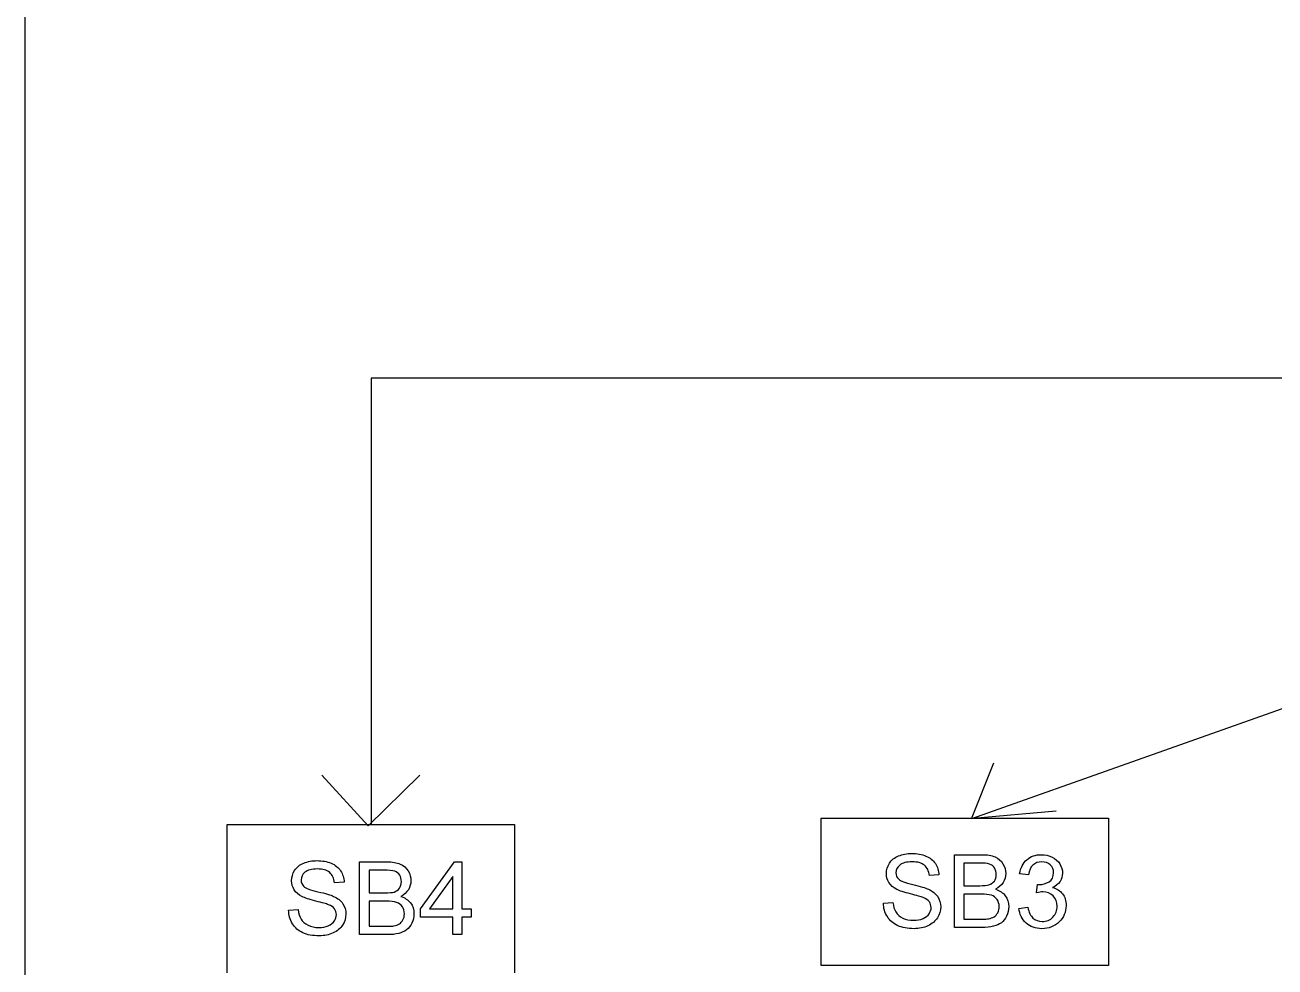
# Model space of a CAD drawing. Header units: millimetres. Extents: x 15 to 286, y 44 to 202.
# Drawn here: x 14.8 to 88.6, y 90.8 to 146.4 of the extents above; entities that cross this region are included whole.
import ezdxf

# ---------------------------------------------------------------- set-up
doc = ezdxf.new("R2010")
doc.units = ezdxf.units.MM
doc.layers.get('0').update_dxf_attribs({"linetype": 'CONTINUOUS'})

msp = doc.modelspace()

# ---------------------------------------------------------------- linework, layer by layer
at = {"color": 0}
for p, q in [((14.8029, 44.4073), (14.8029, 189.992)), ((26.7408, 99.187), (43.7169, 99.187)), ((26.7408, 90.424), (26.7408, 99.187)), ((43.7169, 99.187), (43.7169, 90.424)), ((61.8352, 99.5673), (78.8098, 99.5673)), ((61.8352, 90.8473), (61.8352, 99.5673)), ((78.8098, 99.5673), (78.8098, 90.8473)), ((34.5722, 92.6744), (34.5722, 96.9779)), ((34.5722, 96.9779), (36.183, 96.9779)), ((38.1702, 94.1917), (40.1807, 96.9779)), ((40.1807, 96.9779), (40.6054, 96.9779)), ((40.6054, 96.9779), (40.6054, 94.1917)), ((69.7096, 93.0974), (69.7096, 97.4012)), ((69.7096, 97.4012), (71.319, 97.4012)), ((71.1302, 96.9077), (70.273, 96.9077)), ((70.273, 96.9077), (70.273, 95.5668)), ((35.9943, 96.4833), (35.1372, 96.4833)), ((35.1372, 96.4833), (35.1372, 95.1438)), ((40.0763, 96.1072), (38.6927, 94.1917)), ((40.0763, 94.1917), (40.0763, 96.1072)), ((68.7903, 96.2021), (68.2265, 96.1665)), ((74.0833, 96.2021), (73.5542, 96.2724)), ((33.6544, 95.7778), (33.0895, 95.7432)), ((70.273, 95.5668), (71.2004, 95.5668)), ((74.5613, 95.1438), (74.6206, 95.6388)), ((35.1372, 95.1438), (36.0645, 95.1438)), ((36.1294, 94.6506), (35.1372, 94.6506)), ((35.1372, 94.6506), (35.1372, 93.1693)), ((65.5105, 94.5444), (66.0756, 94.5804)), ((71.2653, 95.0736), (70.273, 95.0736)), ((70.273, 95.0736), (70.273, 93.5923)), ((30.3747, 94.1215), (30.9383, 94.1557)), ((38.1702, 93.6985), (38.1702, 94.1917)), ((38.6927, 94.1917), (40.0763, 94.1917)), ((40.6054, 94.1917), (41.1688, 94.1917)), ((41.1688, 94.1917), (41.1688, 93.6985)), ((73.5182, 94.2276), (74.0473, 94.2979)), ((35.1372, 93.1693), (36.2038, 93.1693)), ((40.0763, 93.6985), (38.1702, 93.6985)), ((40.0763, 92.6744), (40.0763, 93.6985)), ((41.1688, 93.6985), (40.6054, 93.6985)), ((40.6054, 93.6985), (40.6054, 92.6744)), ((71.3299, 93.0974), (69.7096, 93.0974)), ((70.273, 93.5923), (71.3412, 93.5923)), ((36.1929, 92.6744), (34.5722, 92.6744)), ((40.6054, 92.6744), (40.0763, 92.6744)), ((78.8098, 90.8473), (61.8352, 90.8473))]:
    msp.add_line(p, q, dxfattribs=at)
at = {"color": 5}
for p, q in [((136.638, 125.561), (35.2488, 125.561)), ((35.2488, 125.561), (35.2488, 99.187)), ((136.765, 122.936), (70.7249, 99.526)), ((70.7249, 99.526), (72.0369, 102.828)), ((32.3288, 102.108), (35.0807, 99.103)), ((35.0807, 99.103), (38.1275, 102.108)), ((70.8092, 99.5673), (75.7206, 99.9917))]:
    msp.add_line(p, q, dxfattribs=at)
at = {"color": 0}
for points in [[(67.189, 97.4714), (67.4977, 97.4729), (67.7831, 97.4217), (68.024, 97.3197)], [(30.733, 96.471), (30.8543, 96.6653), (31.0348, 96.8029), (31.2691, 96.901)], [(31.2691, 96.901), (31.4992, 97.0015), (31.7652, 97.0485), (32.0518, 97.0485)], [(32.0518, 97.0485), (32.3619, 97.0485), (32.6471, 96.9973), (32.8883, 96.8968)], [(32.8883, 96.8968), (33.1266, 96.799), (33.3155, 96.6459), (33.445, 96.4487)], [(36.183, 96.9779), (36.503, 96.9779), (36.7728, 96.9338), (36.9715, 96.8456)], [(36.9715, 96.8456), (37.1697, 96.7659), (37.3242, 96.6198), (37.4371, 96.4364)], [(65.6869, 96.285), (65.6869, 96.5094), (65.7475, 96.7052), (65.8703, 96.8939)], [(65.8703, 96.8939), (65.9903, 97.0883), (66.1705, 97.2273), (66.4048, 97.3254)], [(66.4806, 96.7878), (66.3222, 96.6653), (66.252, 96.508), (66.252, 96.3291)], [(66.4048, 97.3254), (66.6365, 97.4245), (66.9011, 97.4714), (67.189, 97.4714)], [(67.2112, 96.9779), (66.8747, 96.9779), (66.6337, 96.9148), (66.4806, 96.7878)], [(67.9372, 96.7726), (67.7651, 96.9186), (67.5322, 96.9779), (67.2112, 96.9779)], [(68.2265, 96.1665), (68.1867, 96.4336), (68.1027, 96.6364), (67.9372, 96.7726)], [(68.024, 97.3197), (68.2625, 97.222), (68.4512, 97.0689), (68.5821, 96.8721)], [(68.5821, 96.8721), (68.7116, 96.6749), (68.7821, 96.4516), (68.7903, 96.2021)], [(71.7822, 96.8456), (71.647, 96.8954), (71.4389, 96.9077), (71.1302, 96.9077)], [(71.319, 97.4012), (71.64, 97.4012), (71.9102, 97.3571), (72.1085, 97.2689)], [(72.0757, 96.6156), (72.0051, 96.7313), (71.9102, 96.8043), (71.7822, 96.8456)], [(72.1085, 97.2689), (72.3071, 97.1889), (72.4613, 97.0442), (72.5731, 96.8597)], [(72.5731, 96.8597), (72.6832, 96.6805), (72.7424, 96.4833), (72.7424, 96.2836)], [(73.5542, 96.2724), (73.6191, 96.6308), (73.7651, 96.9077), (73.9923, 97.1049)], [(73.9923, 97.1049), (74.2142, 97.3074), (74.5024, 97.4012), (74.8411, 97.4012)], [(74.3465, 96.7839), (74.2047, 96.6611), (74.1218, 96.4614), (74.0833, 96.2021)], [(74.8605, 96.9779), (74.6552, 96.9779), (74.4844, 96.9133), (74.3465, 96.7839)], [(74.8411, 97.4012), (75.0701, 97.4012), (75.2905, 97.3529), (75.4863, 97.2538)], [(75.3678, 96.7934), (75.2327, 96.9186), (75.0686, 96.9779), (74.8605, 96.9779)], [(75.5646, 96.3277), (75.5646, 96.5207), (75.5001, 96.6706), (75.3678, 96.7934)], [(75.4863, 97.2538), (75.6737, 97.1571), (75.8335, 97.0209), (75.9382, 96.8498)], [(75.9382, 96.8498), (76.0345, 96.6872), (76.0938, 96.4985), (76.0938, 96.3083)], [(30.5511, 95.8617), (30.5511, 96.0864), (30.6117, 96.2822), (30.733, 96.471)], [(31.3435, 96.3634), (31.185, 96.2424), (31.1147, 96.0836), (31.1147, 95.9058)], [(32.0738, 96.5549), (31.7376, 96.5549), (31.4965, 96.4918), (31.3435, 96.3634)], [(32.8015, 96.3496), (32.6278, 96.4957), (32.3949, 96.5549), (32.0738, 96.5549)], [(33.0895, 95.7432), (33.0495, 96.0106), (32.9654, 96.2131), (32.8015, 96.3496)], [(33.445, 96.4487), (33.5745, 96.2519), (33.6448, 96.0272), (33.6544, 95.7778)], [(36.6462, 96.4212), (36.5097, 96.4724), (36.3015, 96.4833), (35.9943, 96.4833)], [(36.9383, 96.1926), (36.8695, 96.3069), (36.7728, 96.3799), (36.6462, 96.4212)], [(37.0403, 95.8039), (37.0293, 95.9541), (37.0071, 96.0808), (36.9383, 96.1926)], [(37.4371, 96.4364), (37.5475, 96.2572), (37.6054, 96.0603), (37.6054, 95.8592)], [(65.84, 95.7488), (65.7338, 95.9185), (65.6869, 96.0864), (65.6869, 96.285)], [(66.252, 96.3291), (66.252, 96.1789), (66.3056, 96.0452), (66.4146, 95.9446)], [(72.0686, 95.8398), (72.1307, 95.946), (72.1776, 96.0713), (72.1776, 96.2272)], [(72.1776, 96.2272), (72.1663, 96.3771), (72.1445, 96.5041), (72.0757, 96.6156)], [(72.7424, 96.2836), (72.7301, 96.1044), (72.6916, 95.9196), (72.5921, 95.7545)], [(75.3001, 95.8025), (75.4712, 95.9196), (75.5646, 96.0907), (75.5646, 96.3277)], [(76.0938, 96.3083), (76.0815, 96.1263), (76.0444, 95.9612), (75.9449, 95.8123)], [(30.7027, 95.3258), (30.598, 95.4952), (30.5511, 95.6635), (30.5511, 95.8617)], [(31.1657, 94.9247), (30.9535, 95.0352), (30.8047, 95.166), (30.7027, 95.3258)], [(31.1147, 95.9058), (31.1147, 95.7545), (31.1685, 95.6222), (31.2773, 95.5216)], [(31.2773, 95.5216), (31.3765, 95.425), (31.6604, 95.3174), (32.1097, 95.213)], [(36.6063, 95.195), (36.7425, 95.2458), (36.8582, 95.3135), (36.9316, 95.4155)], [(36.9316, 95.4155), (36.9947, 95.5227), (37.0403, 95.6483), (37.0403, 95.8039)], [(37.4551, 95.3311), (37.3461, 95.1756), (37.2029, 95.0337), (37.0004, 94.9332)], [(37.6054, 95.8592), (37.5941, 95.6814), (37.5557, 95.4966), (37.4551, 95.3311)], [(66.3028, 95.3477), (66.0908, 95.4581), (65.9419, 95.589), (65.84, 95.7488)], [(67.1174, 95.0793), (66.7272, 95.184), (66.4626, 95.2638), (66.3028, 95.3477)], [(66.4146, 95.9446), (66.5124, 95.848), (66.7978, 95.7421), (67.2454, 95.6359)], [(67.2454, 95.6359), (67.6921, 95.5326), (68.0036, 95.4401), (68.1729, 95.3615)], [(68.1729, 95.3615), (68.4156, 95.2571), (68.6029, 95.0997), (68.7201, 94.9233)], [(71.2004, 95.5668), (71.4484, 95.5668), (71.6333, 95.5848), (71.7419, 95.6194)], [(71.7419, 95.6194), (71.8785, 95.6691), (71.9942, 95.7365), (72.0686, 95.8398)], [(72.5921, 95.7545), (72.4835, 95.5985), (72.3403, 95.4581), (72.1374, 95.3562)], [(72.1374, 95.3562), (72.3773, 95.2803), (72.5812, 95.1523), (72.7149, 94.9702)], [(74.6206, 95.6388), (74.6524, 95.6345), (74.6841, 95.6331), (74.7049, 95.6331)], [(74.7049, 95.6331), (74.9184, 95.6345), (75.1237, 95.6896), (75.3001, 95.8025)], [(75.9449, 95.8123), (75.8363, 95.6635), (75.6984, 95.5449), (75.5026, 95.4567)], [(75.5026, 95.4567), (75.7534, 95.3989), (75.9534, 95.2747), (76.0938, 95.0874)], [(31.9801, 94.6549), (31.5902, 94.7607), (31.3256, 94.8408), (31.1657, 94.9247)], [(32.7229, 94.4453), (32.6044, 94.4989), (32.3632, 94.5596), (31.9801, 94.6549)], [(32.1097, 95.213), (32.5562, 95.1082), (32.8676, 95.0172), (33.0371, 94.9385)], [(33.0371, 94.9385), (33.2782, 94.8323), (33.4657, 94.6767), (33.5842, 94.5003)], [(36.0645, 95.1438), (36.3128, 95.1438), (36.4959, 95.1604), (36.6063, 95.195)], [(36.7563, 94.5776), (36.6007, 94.627), (36.4024, 94.6506), (36.1294, 94.6506)], [(37.0953, 94.3282), (37.0085, 94.4481), (36.9013, 94.5307), (36.7563, 94.5776)], [(37.0004, 94.9332), (37.2413, 94.8574), (37.4442, 94.729), (37.5789, 94.5473)], [(37.5789, 94.5473), (37.7112, 94.3762), (37.7818, 94.1518), (37.7818, 93.9052)], [(65.7447, 93.7383), (65.5891, 93.9849), (65.519, 94.2439), (65.5105, 94.5444)], [(66.0756, 94.5804), (66.1003, 94.3501), (66.1568, 94.1613), (66.2464, 94.0139)], [(67.86, 94.8683), (67.7414, 94.9233), (67.5005, 94.9826), (67.1174, 95.0793)], [(68.2265, 94.6189), (68.144, 94.7265), (68.0339, 94.7995), (67.86, 94.8683)], [(68.3327, 94.2799), (68.3204, 94.415), (68.2971, 94.5226), (68.2265, 94.6189)], [(68.7201, 94.9233), (68.8262, 94.7498), (68.8964, 94.543), (68.8964, 94.313)], [(71.8922, 95.002), (71.7367, 95.0503), (71.538, 95.0736), (71.2653, 95.0736)], [(72.2327, 94.7526), (72.1445, 94.8725), (72.0383, 94.9537), (71.8922, 95.002)], [(72.354, 94.3321), (72.3427, 94.4933), (72.3138, 94.634), (72.2327, 94.7526)], [(72.7149, 94.9702), (72.8486, 94.8009), (72.9188, 94.5762), (72.9188, 94.3282)], [(74.9349, 95.2031), (74.833, 95.2073), (74.7102, 95.1826), (74.5613, 95.1438)], [(75.5385, 94.9635), (75.3773, 95.1248), (75.1787, 95.2031), (74.9349, 95.2031)], [(75.777, 94.3585), (75.777, 94.6065), (75.6969, 94.8048), (75.5385, 94.9635)], [(76.0938, 95.0874), (76.2346, 94.9082), (76.3048, 94.6672), (76.3048, 94.3875)], [(30.6076, 93.3154), (30.4519, 93.562), (30.3816, 93.8209), (30.3747, 94.1215)], [(30.9383, 94.1557), (30.9631, 93.9271), (31.0196, 93.7383), (31.1106, 93.5909)], [(33.0895, 94.1959), (33.0081, 94.3031), (32.8979, 94.3751), (32.7229, 94.4453)], [(33.0784, 93.4847), (33.1487, 93.6061), (33.1956, 93.7288), (33.1956, 93.8569)], [(33.1956, 93.8569), (33.1845, 93.992), (33.1611, 94.0992), (33.0895, 94.1959)], [(33.7606, 93.89), (33.7482, 93.6681), (33.6958, 93.4462), (33.5662, 93.2437)], [(33.5842, 94.5003), (33.6903, 94.3268), (33.7606, 94.1201), (33.7606, 93.89)], [(37.2166, 93.9091), (37.2057, 94.0703), (37.1768, 94.2097), (37.0953, 94.3282)], [(37.1327, 93.5468), (37.1821, 93.6544), (37.2166, 93.7729), (37.2166, 93.9091)], [(37.7818, 93.9052), (37.7705, 93.708), (37.7402, 93.5221), (37.6562, 93.351)], [(66.2464, 94.0139), (66.3265, 93.8678), (66.4753, 93.7479), (66.6641, 93.6569)], [(67.8575, 93.624), (68.0117, 93.6942), (68.1359, 93.7877), (68.2142, 93.9077)], [(68.2142, 93.9077), (68.2858, 94.029), (68.3327, 94.1518), (68.3327, 94.2799)], [(68.8964, 94.313), (68.8855, 94.0911), (68.8315, 93.8692), (68.7021, 93.6681)], [(72.052, 93.7299), (72.1349, 93.7867), (72.2119, 93.865), (72.2697, 93.9698)], [(72.2697, 93.9698), (72.3194, 94.0788), (72.354, 94.1959), (72.354, 94.3321)], [(72.9188, 94.3282), (72.9065, 94.131), (72.8761, 93.9451), (72.7922, 93.774)], [(73.9415, 93.3619), (73.6836, 93.5909), (73.5542, 93.8735), (73.5182, 94.2276)], [(74.0473, 94.2979), (74.108, 93.9973), (74.2086, 93.7824), (74.3493, 93.6502)], [(75.529, 93.7122), (75.6818, 93.8925), (75.777, 94.1007), (75.777, 94.3585)], [(76.3048, 94.3875), (76.2938, 94.0139), (76.1697, 93.6858), (75.8994, 93.4226)], [(31.2208, 92.782), (30.948, 92.9114), (30.7564, 93.0783), (30.6076, 93.3154)], [(31.1106, 93.5909), (31.1892, 93.4448), (31.3393, 93.3249), (31.5281, 93.2339)], [(31.5281, 93.2339), (31.7087, 93.1443), (31.9291, 93.0974), (32.1648, 93.0974)], [(32.1648, 93.0974), (32.366, 93.0974), (32.5603, 93.1319), (32.7201, 93.2007)], [(32.7201, 93.2007), (32.8745, 93.2713), (32.9999, 93.3648), (33.0784, 93.4847)], [(33.5662, 93.2437), (33.4312, 93.0522), (33.2507, 92.8853), (33.0068, 92.7724)], [(36.2038, 93.1693), (36.3844, 93.1693), (36.5153, 93.1746), (36.5898, 93.1884)], [(36.5898, 93.1884), (36.7178, 93.2173), (36.8282, 93.2519), (36.9164, 93.3069)], [(36.9164, 93.3069), (36.999, 93.3619), (37.0762, 93.4406), (37.1327, 93.5468)], [(37.6562, 93.351), (37.5666, 93.1898), (37.4675, 93.048), (37.3433, 92.9555)], [(66.3568, 93.2049), (66.0852, 93.3344), (65.8922, 93.5013), (65.7447, 93.7383)], [(67.3241, 93.0271), (66.9339, 93.0271), (66.6171, 93.0864), (66.3568, 93.2049)], [(66.6641, 93.6569), (66.8443, 93.5687), (67.0662, 93.5221), (67.3019, 93.5221)], [(67.3019, 93.5221), (67.5033, 93.5221), (67.6963, 93.5549), (67.8575, 93.624)], [(68.144, 93.1954), (67.8931, 93.0864), (67.6286, 93.0271), (67.3241, 93.0271)], [(68.7021, 93.6681), (68.5669, 93.4752), (68.3867, 93.3083), (68.144, 93.1954)], [(72.015, 93.1693), (71.8249, 93.121), (71.6001, 93.0974), (71.3299, 93.0974)], [(71.3412, 93.5923), (71.52, 93.5923), (71.6523, 93.599), (71.7268, 93.6128)], [(71.7268, 93.6128), (71.8538, 93.6406), (71.9653, 93.6748), (72.052, 93.7299)], [(72.4807, 93.3785), (72.3512, 93.2864), (72.2009, 93.2159), (72.015, 93.1693)], [(72.7922, 93.774), (72.704, 93.6128), (72.6048, 93.4709), (72.4807, 93.3785)], [(74.8714, 93.0271), (74.494, 93.0271), (74.1881, 93.139), (73.9415, 93.3619)], [(74.3493, 93.6502), (74.483, 93.5221), (74.6689, 93.4501), (74.8908, 93.4501)], [(75.8994, 93.4226), (75.6225, 93.1693), (75.2849, 93.0271), (74.8714, 93.0271)], [(74.8908, 93.4501), (75.1403, 93.4501), (75.3636, 93.5373), (75.529, 93.7122)], [(32.1882, 92.6042), (31.7982, 92.6042), (31.4799, 92.6634), (31.2208, 92.782)], [(33.0068, 92.7724), (32.7574, 92.6634), (32.4914, 92.6042), (32.1882, 92.6042)], [(36.879, 92.7446), (36.6875, 92.698), (36.4642, 92.6744), (36.1929, 92.6744)], [(37.3433, 92.9555), (37.2138, 92.8631), (37.065, 92.7929), (36.879, 92.7446)]]:
    msp.add_open_spline(points, degree=3, dxfattribs=at)

doc.saveas('drawing.dxf')
